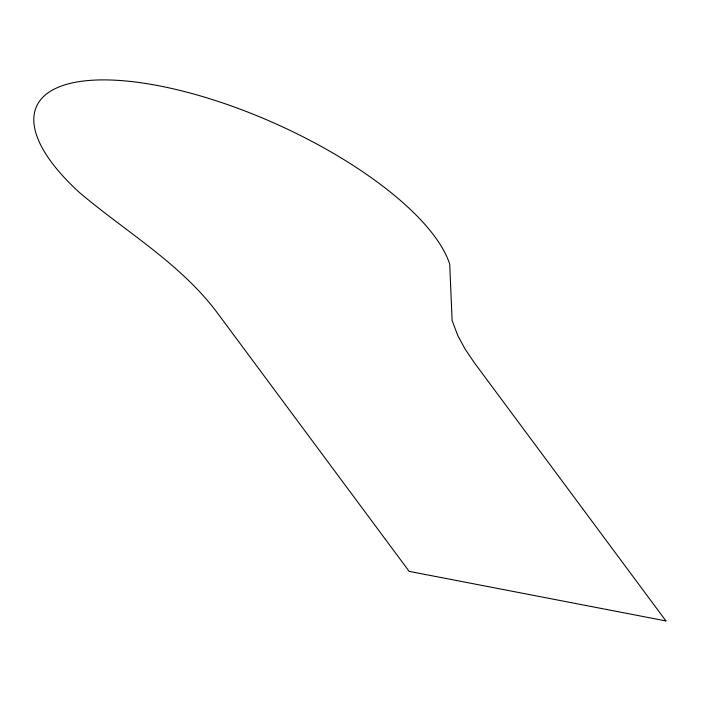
<?xml version="1.0" encoding="UTF-8"?>
<svg xmlns="http://www.w3.org/2000/svg" width="701" height="701" viewBox="0 0 701 701"><rect width="100%" height="100%" fill="white"/><g stroke="black" fill="none" stroke-linecap="round" stroke-linejoin="round"><path stroke-width="1.05" d="M665.95 620.937L409.165 571.368L217.853 313.566C181.033 263.856 126.346 232.206 79.791 192.828A226.327 82.21 24.2 0 1 158.794 85.767A226.327 82.21 24.2 0 1 449.718 264.242L452.119 320.497L457.753 335.516L465.201 349.221L474.63 363.136L665.95 620.937"/></g></svg>
